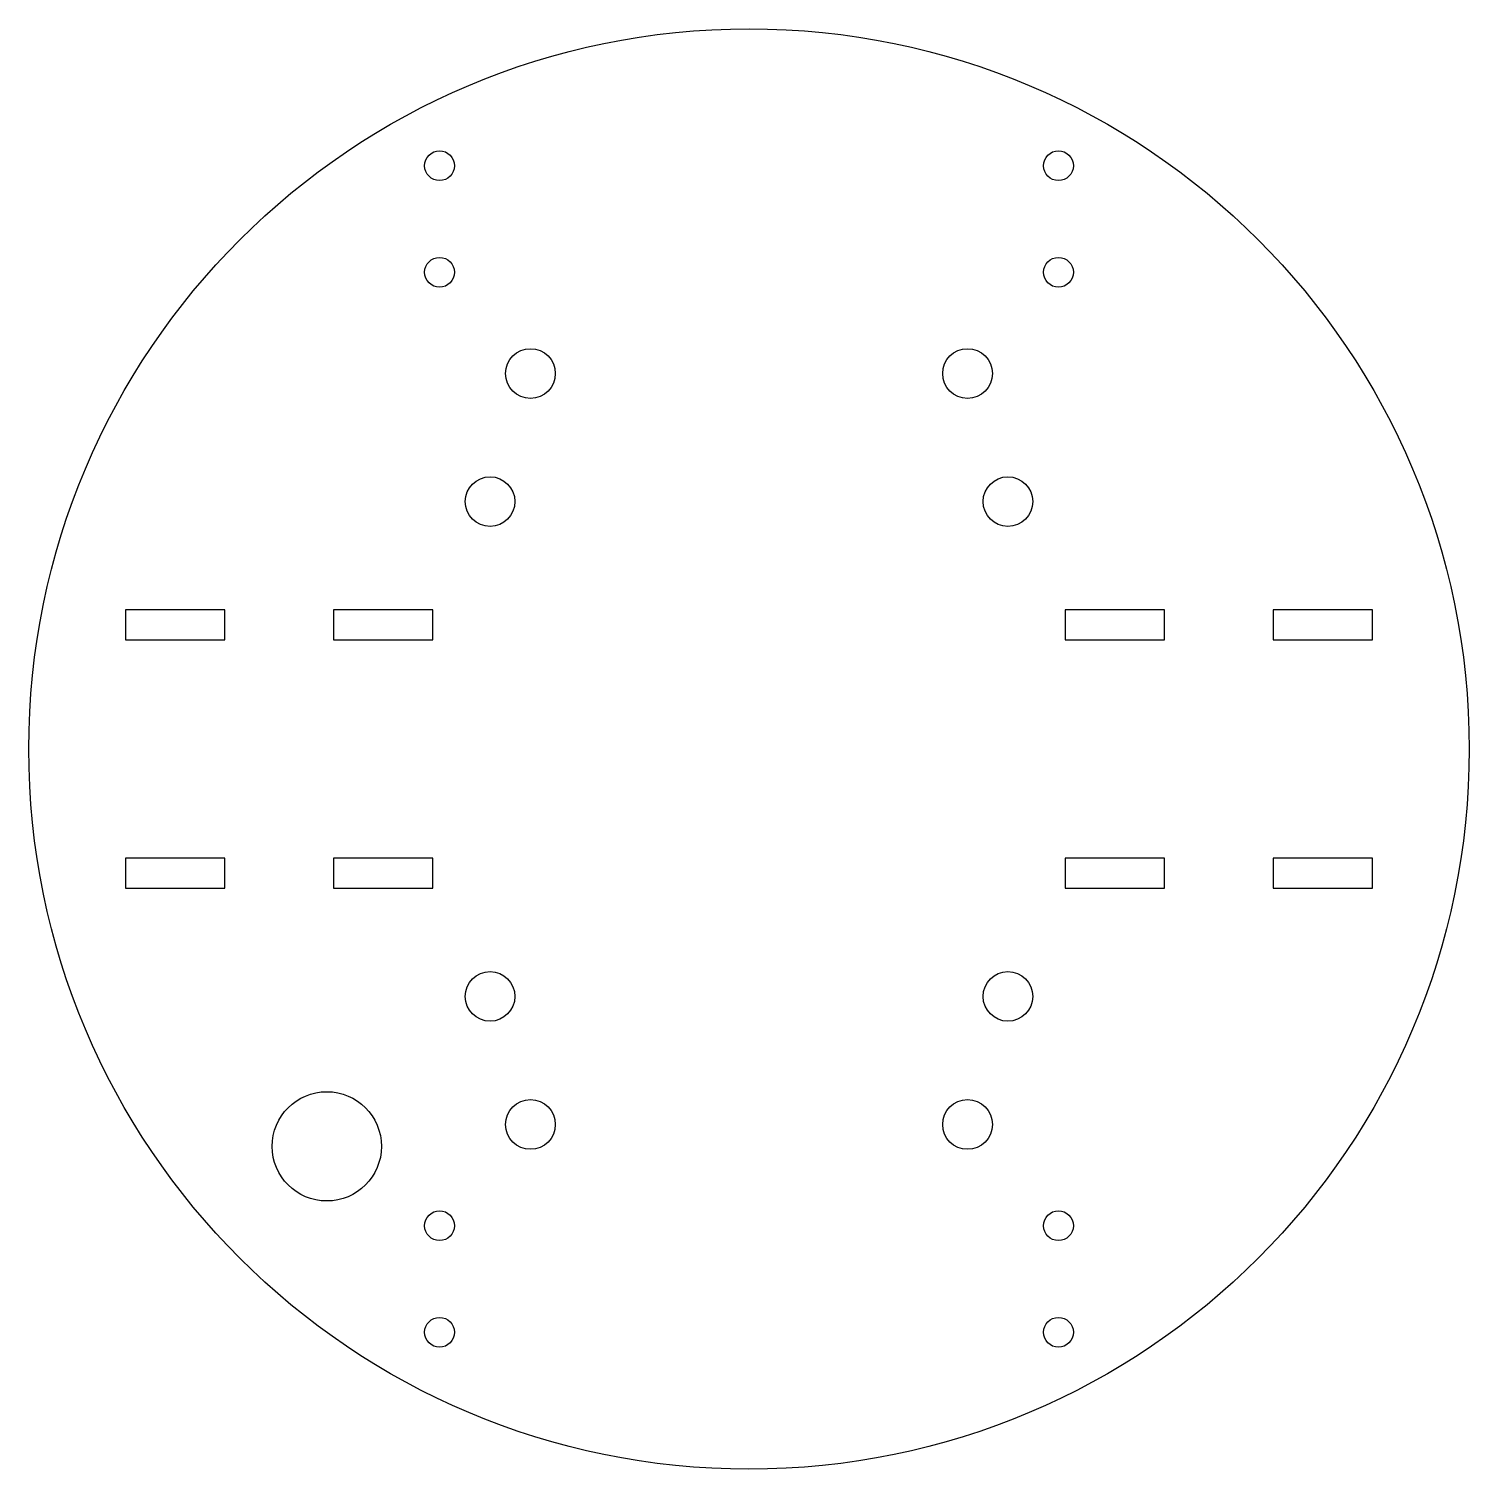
# Model space of a CAD drawing. Header units: millimetres. Extents: x -72 to 72, y -72 to 72.
import ezdxf

# ---------------------------------------------------------------- set-up
doc = ezdxf.new("R2010")
doc.units = ezdxf.units.MM

msp = doc.modelspace()

# ---------------------------------------------------------------- linework, layer by layer
at = {"color": 7, "linetype": 'Continuous', "lineweight": 25}
for p, q in [((-62.75, 14), (-62.75, 11)), ((-52.75, 14), (-62.75, 14)), ((-52.75, 11), (-52.75, 14)), ((-41.83, 14), (-41.83, 11)), ((-31.83, 14), (-41.83, 14)), ((-31.83, 11), (-31.83, 14)), ((41.83, 14), (31.83, 14)), ((31.83, 14), (31.83, 11)), ((41.83, 11), (41.83, 14)), ((62.75, 14), (52.75, 14)), ((52.75, 14), (52.75, 11)), ((62.75, 11), (62.75, 14)), ((-62.75, 11), (-52.75, 11)), ((-41.83, 11), (-31.83, 11)), ((31.83, 11), (41.83, 11)), ((52.75, 11), (62.75, 11)), ((-62.75, -11), (-62.75, -14)), ((-52.75, -11), (-62.75, -11)), ((-52.75, -14), (-52.75, -11)), ((-41.83, -11), (-41.83, -14)), ((-31.83, -11), (-41.83, -11)), ((-31.83, -14), (-31.83, -11)), ((31.83, -11), (31.83, -14)), ((41.83, -11), (31.83, -11)), ((41.83, -14), (41.83, -11)), ((52.75, -11), (52.75, -14)), ((62.75, -11), (52.75, -11)), ((62.75, -14), (62.75, -11)), ((-62.75, -14), (-52.75, -14)), ((-41.83, -14), (-31.83, -14)), ((31.83, -14), (41.83, -14)), ((52.75, -14), (62.75, -14))]:
    msp.add_line(p, q, dxfattribs=at)
for centre, radius in [((0, 0), 72.5), ((-31.15, 58.72), 1.5), ((31.15, 58.72), 1.5), ((-31.15, 47.99), 1.5), ((31.15, 47.99), 1.5), ((-22, 37.8), 2.5), ((22, 37.8), 2.5), ((-26.07, 24.9), 2.5), ((26.07, 24.9), 2.5), ((-26.07, -24.9), 2.5), ((26.07, -24.9), 2.5), ((-42.5, -40), 5.5), ((-22, -37.8), 2.5), ((22, -37.8), 2.5), ((-31.15, -47.99), 1.5), ((31.15, -47.99), 1.5), ((-31.15, -58.72), 1.5), ((31.15, -58.72), 1.5)]:
    msp.add_circle(centre, radius, dxfattribs=at)

doc.saveas('drawing.dxf')
